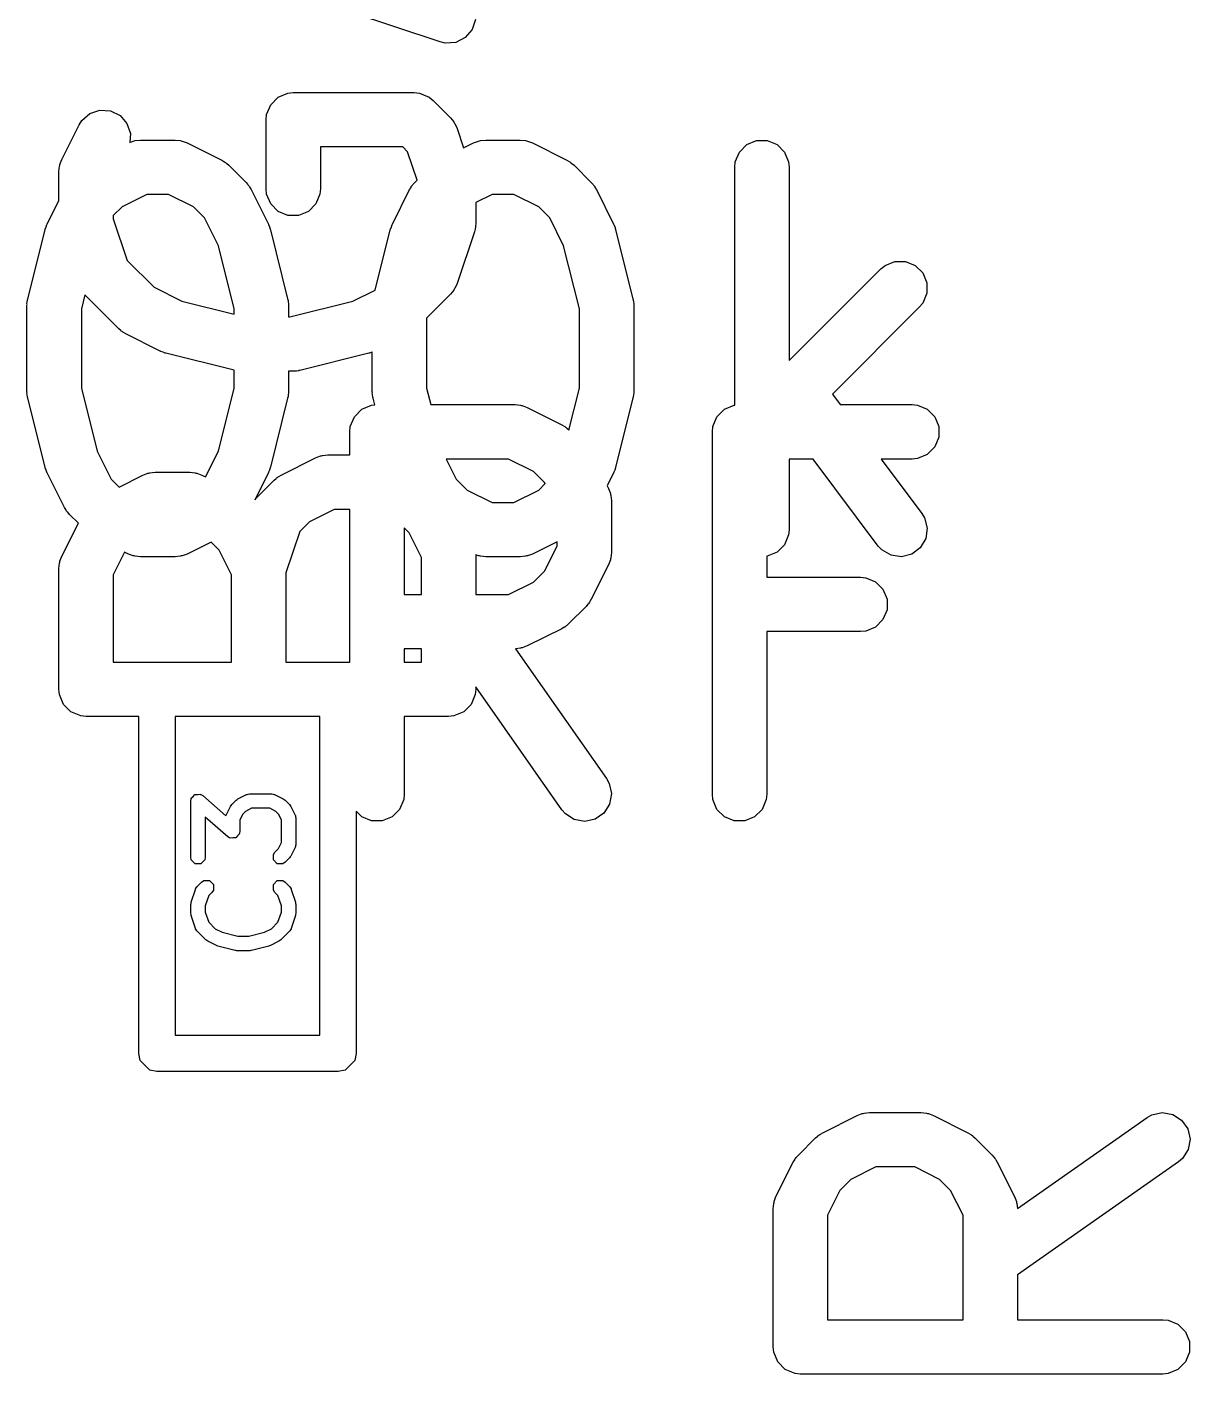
# Model space of a CAD drawing. Extents: x -2.36 to 2.12, y 0.28 to 4.05.
# Drawn here: x -1.824 to -1.6976, y 3.1809 to 3.3273 of the extents above; entities that cross this region are included whole.
import ezdxf

# ---------------------------------------------------------------- set-up
doc = ezdxf.new("R2010")
doc.units = 0
doc.header["$MEASUREMENT"] = 0
doc.layers.add('BLACK', color=7, linetype='CONTINUOUS')

msp = doc.modelspace()

# ---------------------------------------------------------------- linework, layer by layer
at = {"layer": 'BLACK', "linetype": 'CONTINUOUS'}
for p, q in [((-1.77909, 3.32562), (-1.81846, 3.33874)), ((-1.77523, 3.32805), (-1.77559, 3.32696)), ((-1.77559, 3.32696), (-1.77635, 3.32609)), ((-1.77853, 3.32549), (-1.77909, 3.32562)), ((-1.77738, 3.32557), (-1.77853, 3.32549)), ((-1.77635, 3.32609), (-1.77738, 3.32557)), ((-1.79793, 3.31775), (-1.79748, 3.31881)), ((-1.79748, 3.31881), (-1.79667, 3.31963)), ((-1.79667, 3.31963), (-1.79561, 3.32007)), ((-1.79561, 3.32007), (-1.79503, 3.32013)), ((-1.79503, 3.32013), (-1.78191, 3.32013)), ((-1.78191, 3.32013), (-1.78133, 3.32007)), ((-1.78133, 3.32007), (-1.78089, 3.31989)), ((-1.78089, 3.31989), (-1.78027, 3.31963)), ((-1.78027, 3.31963), (-1.77982, 3.31926)), ((-1.77982, 3.31926), (-1.77794, 3.31739)), ((-1.81798, 3.31711), (-1.81711, 3.31786)), ((-1.81711, 3.31786), (-1.81602, 3.31823)), ((-1.81602, 3.31823), (-1.81487, 3.31815)), ((-1.81487, 3.31815), (-1.81384, 3.31763)), ((-1.81384, 3.31763), (-1.81309, 3.31676)), ((-1.79798, 3.31717), (-1.79793, 3.31775)), ((-1.77794, 3.31739), (-1.77758, 3.31694)), ((-1.82017, 3.31287), (-1.81829, 3.31662)), ((-1.81829, 3.31662), (-1.81798, 3.31711)), ((-1.81309, 3.31676), (-1.81272, 3.31567)), ((-1.79798, 3.30967), (-1.79798, 3.31717)), ((-1.77758, 3.31694), (-1.77754, 3.31684)), ((-1.77754, 3.31684), (-1.77747, 3.31676)), ((-1.77747, 3.31676), (-1.77723, 3.31623)), ((-1.77723, 3.31623), (-1.77653, 3.31412)), ((-1.81272, 3.31567), (-1.81279, 3.31472)), ((-1.81279, 3.31472), (-1.8124, 3.31486)), ((-1.8124, 3.31486), (-1.8123, 3.31487)), ((-1.8123, 3.31487), (-1.8122, 3.31491)), ((-1.8122, 3.31491), (-1.81162, 3.31497)), ((-1.81162, 3.31497), (-1.80787, 3.31497)), ((-1.80787, 3.31497), (-1.8073, 3.31491)), ((-1.8073, 3.31491), (-1.8072, 3.31487)), ((-1.8072, 3.31487), (-1.80709, 3.31486)), ((-1.80709, 3.31486), (-1.80655, 3.31466)), ((-1.80655, 3.31466), (-1.8028, 3.31278)), ((-1.77653, 3.31412), (-1.77545, 3.31466)), ((-1.77545, 3.31466), (-1.77491, 3.31486)), ((-1.77491, 3.31486), (-1.7748, 3.31487)), ((-1.7748, 3.31487), (-1.7747, 3.31491)), ((-1.7747, 3.31491), (-1.77413, 3.31497)), ((-1.77413, 3.31497), (-1.77038, 3.31497)), ((-1.77038, 3.31497), (-1.7698, 3.31491)), ((-1.7698, 3.31491), (-1.7697, 3.31487)), ((-1.7697, 3.31487), (-1.7696, 3.31486)), ((-1.7696, 3.31486), (-1.76906, 3.31466)), ((-1.76906, 3.31466), (-1.76531, 3.31278)), ((-1.74659, 3.31366), (-1.74577, 3.31447)), ((-1.74577, 3.31447), (-1.74471, 3.31491)), ((-1.74471, 3.31491), (-1.74356, 3.31491)), ((-1.74356, 3.31491), (-1.74249, 3.31447)), ((-1.74249, 3.31447), (-1.74168, 3.31366)), ((-1.78313, 3.31422), (-1.79208, 3.31422)), ((-1.79208, 3.31422), (-1.79208, 3.30967)), ((-1.78261, 3.3137), (-1.78313, 3.31422)), ((-1.78158, 3.31061), (-1.78261, 3.3137)), ((-1.74703, 3.31259), (-1.74659, 3.31366)), ((-1.74168, 3.31366), (-1.74124, 3.31259)), ((-1.82048, 3.31155), (-1.82042, 3.31212)), ((-1.82048, 3.3084), (-1.82048, 3.31155)), ((-1.82042, 3.31212), (-1.82038, 3.31222)), ((-1.82038, 3.31222), (-1.82037, 3.31233)), ((-1.82037, 3.31233), (-1.82017, 3.31287)), ((-1.8028, 3.31278), (-1.80256, 3.31263)), ((-1.80256, 3.31263), (-1.80248, 3.3126)), ((-1.80248, 3.3126), (-1.8024, 3.31253)), ((-1.8024, 3.31253), (-1.80231, 3.31247)), ((-1.80231, 3.31247), (-1.80226, 3.31241)), ((-1.80226, 3.31241), (-1.80204, 3.31223)), ((-1.80204, 3.31223), (-1.80016, 3.31035)), ((-1.76531, 3.31278), (-1.76506, 3.31263)), ((-1.76506, 3.31263), (-1.76499, 3.3126)), ((-1.76499, 3.3126), (-1.76491, 3.31253)), ((-1.76491, 3.31253), (-1.76482, 3.31247)), ((-1.76482, 3.31247), (-1.76477, 3.31241)), ((-1.76477, 3.31241), (-1.76454, 3.31223)), ((-1.76454, 3.31223), (-1.76267, 3.31035)), ((-1.74708, 3.31202), (-1.74703, 3.31259)), ((-1.74708, 3.28618), (-1.74708, 3.31202)), ((-1.74124, 3.31259), (-1.74118, 3.31202)), ((-1.74118, 3.31202), (-1.74118, 3.29102)), ((-1.80016, 3.31035), (-1.79998, 3.31013)), ((-1.79998, 3.31013), (-1.79992, 3.31008)), ((-1.79992, 3.31008), (-1.79986, 3.30999)), ((-1.78214, 3.30999), (-1.78209, 3.31008)), ((-1.78209, 3.31008), (-1.78203, 3.31013)), ((-1.78203, 3.31013), (-1.78184, 3.31035)), ((-1.78184, 3.31035), (-1.78158, 3.31061)), ((-1.76267, 3.31035), (-1.76248, 3.31013)), ((-1.76248, 3.31013), (-1.76242, 3.31008)), ((-1.76242, 3.31008), (-1.76237, 3.30999)), ((-1.81093, 3.30906), (-1.81362, 3.30771)), ((-1.80857, 3.30906), (-1.81093, 3.30906)), ((-1.80587, 3.30771), (-1.80857, 3.30906)), ((-1.79986, 3.30999), (-1.79979, 3.30991)), ((-1.79979, 3.30991), (-1.79976, 3.30983)), ((-1.79976, 3.30983), (-1.79961, 3.30959)), ((-1.79961, 3.30959), (-1.79773, 3.30584)), ((-1.79793, 3.3091), (-1.79798, 3.30967)), ((-1.79748, 3.30803), (-1.79793, 3.3091)), ((-1.79213, 3.3091), (-1.79257, 3.30803)), ((-1.79208, 3.30967), (-1.79213, 3.3091)), ((-1.78427, 3.30584), (-1.78239, 3.30959)), ((-1.78239, 3.30959), (-1.78224, 3.30983)), ((-1.78224, 3.30983), (-1.78221, 3.30991)), ((-1.78221, 3.30991), (-1.78214, 3.30999)), ((-1.77343, 3.30906), (-1.7752, 3.30818)), ((-1.77108, 3.30906), (-1.77343, 3.30906)), ((-1.76838, 3.30771), (-1.77108, 3.30906)), ((-1.76237, 3.30999), (-1.7623, 3.30991)), ((-1.7623, 3.30991), (-1.76227, 3.30983)), ((-1.76227, 3.30983), (-1.76211, 3.30959)), ((-1.76211, 3.30959), (-1.76024, 3.30584)), ((-1.82176, 3.30584), (-1.82048, 3.3084)), ((-1.81362, 3.30771), (-1.81457, 3.30676)), ((-1.80468, 3.30652), (-1.80587, 3.30771)), ((-1.79667, 3.30722), (-1.79748, 3.30803)), ((-1.79561, 3.30678), (-1.79667, 3.30722)), ((-1.79339, 3.30722), (-1.79445, 3.30678)), ((-1.79257, 3.30803), (-1.79339, 3.30722)), ((-1.7752, 3.30818), (-1.7752, 3.30592)), ((-1.76718, 3.30652), (-1.76838, 3.30771)), ((-1.82188, 3.30554), (-1.82179, 3.30578)), ((-1.82179, 3.30578), (-1.82178, 3.30579)), ((-1.82178, 3.30579), (-1.82176, 3.30584)), ((-1.81457, 3.30676), (-1.81457, 3.3064)), ((-1.81457, 3.3064), (-1.81307, 3.3019)), ((-1.80316, 3.30349), (-1.80468, 3.30652)), ((-1.79773, 3.30584), (-1.79772, 3.30579)), ((-1.79772, 3.30579), (-1.79771, 3.30578)), ((-1.79771, 3.30578), (-1.79762, 3.30554)), ((-1.79445, 3.30678), (-1.79561, 3.30678)), ((-1.78438, 3.30554), (-1.7843, 3.30578)), ((-1.7843, 3.30578), (-1.78428, 3.30579)), ((-1.78428, 3.30579), (-1.78427, 3.30584)), ((-1.7752, 3.30592), (-1.77523, 3.30563)), ((-1.77523, 3.30563), (-1.77523, 3.30555)), ((-1.76567, 3.30349), (-1.76718, 3.30652)), ((-1.76024, 3.30584), (-1.76022, 3.30579)), ((-1.76022, 3.30579), (-1.76021, 3.30578)), ((-1.76021, 3.30578), (-1.76012, 3.30554)), ((-1.82386, 3.29773), (-1.82199, 3.30523)), ((-1.82199, 3.30523), (-1.82197, 3.30527)), ((-1.82197, 3.3053), (-1.82188, 3.30554)), ((-1.82197, 3.30527), (-1.82197, 3.3053)), ((-1.79762, 3.30554), (-1.79753, 3.3053)), ((-1.79753, 3.3053), (-1.79753, 3.30527)), ((-1.79753, 3.30527), (-1.79751, 3.30523)), ((-1.79751, 3.30523), (-1.79564, 3.29773)), ((-1.78613, 3.29868), (-1.78449, 3.30523)), ((-1.78449, 3.30523), (-1.78448, 3.30527)), ((-1.78448, 3.3053), (-1.78438, 3.30554)), ((-1.78448, 3.30527), (-1.78448, 3.3053)), ((-1.77536, 3.30499), (-1.77723, 3.29937)), ((-1.77529, 3.30528), (-1.77536, 3.30499)), ((-1.77526, 3.30535), (-1.77529, 3.30528)), ((-1.77525, 3.30545), (-1.77526, 3.30535)), ((-1.77523, 3.30555), (-1.77525, 3.30545)), ((-1.76012, 3.30554), (-1.76003, 3.3053)), ((-1.76003, 3.3053), (-1.76003, 3.30527)), ((-1.76003, 3.30527), (-1.76002, 3.30523)), ((-1.76002, 3.30523), (-1.75814, 3.29773)), ((-1.80145, 3.29665), (-1.80316, 3.30349)), ((-1.76396, 3.29665), (-1.76567, 3.30349)), ((-1.81307, 3.3019), (-1.81015, 3.29898)), ((-1.73122, 3.30098), (-1.73077, 3.30135)), ((-1.73077, 3.30135), (-1.72971, 3.30179)), ((-1.72971, 3.30179), (-1.72856, 3.30179)), ((-1.72856, 3.30179), (-1.72749, 3.30135)), ((-1.72749, 3.30135), (-1.72668, 3.30053)), ((-1.74118, 3.29102), (-1.73122, 3.30098)), ((-1.72668, 3.30053), (-1.72624, 3.29947)), ((-1.81015, 3.29898), (-1.80712, 3.29746)), ((-1.78856, 3.29746), (-1.78613, 3.29868)), ((-1.77758, 3.29866), (-1.77794, 3.29821)), ((-1.77754, 3.29876), (-1.77758, 3.29866)), ((-1.77747, 3.29884), (-1.77754, 3.29876)), ((-1.77723, 3.29937), (-1.77747, 3.29884)), ((-1.72624, 3.29832), (-1.72668, 3.29725)), ((-1.72624, 3.29947), (-1.72624, 3.29832)), ((-1.82395, 3.29716), (-1.82391, 3.29738)), ((-1.82394, 3.29712), (-1.82395, 3.29716)), ((-1.82395, 3.29702), (-1.82394, 3.29712)), ((-1.82395, 3.28764), (-1.82395, 3.29702)), ((-1.82391, 3.29738), (-1.82389, 3.29759)), ((-1.82389, 3.29759), (-1.82388, 3.29763)), ((-1.82388, 3.29763), (-1.82386, 3.29773)), ((-1.81767, 3.29814), (-1.81804, 3.29665)), ((-1.81399, 3.29446), (-1.81767, 3.29814)), ((-1.80712, 3.29746), (-1.80145, 3.29604)), ((-1.79564, 3.29773), (-1.79562, 3.29763)), ((-1.79562, 3.29763), (-1.7956, 3.29759)), ((-1.7956, 3.29759), (-1.79558, 3.29738)), ((-1.79558, 3.29738), (-1.79555, 3.29716)), ((-1.79555, 3.29716), (-1.79556, 3.29712)), ((-1.79556, 3.29712), (-1.79555, 3.29702)), ((-1.79555, 3.29702), (-1.79555, 3.29575)), ((-1.79539, 3.29575), (-1.78856, 3.29746)), ((-1.77794, 3.29821), (-1.78055, 3.29561)), ((-1.75814, 3.29773), (-1.75813, 3.29763)), ((-1.75813, 3.29763), (-1.75811, 3.29759)), ((-1.75811, 3.29759), (-1.75809, 3.29738)), ((-1.75809, 3.29738), (-1.75806, 3.29716)), ((-1.75806, 3.29716), (-1.75806, 3.29712)), ((-1.75806, 3.29712), (-1.75805, 3.29702)), ((-1.75805, 3.29702), (-1.75805, 3.28764)), ((-1.72668, 3.29725), (-1.72705, 3.2968)), ((-1.81804, 3.29665), (-1.81804, 3.28801)), ((-1.80145, 3.29604), (-1.80145, 3.29665)), ((-1.79555, 3.29575), (-1.79539, 3.29575)), ((-1.78055, 3.29561), (-1.78055, 3.28801)), ((-1.76396, 3.28801), (-1.76396, 3.29665)), ((-1.72705, 3.2968), (-1.73648, 3.28737)), ((-1.81376, 3.29428), (-1.81399, 3.29446)), ((-1.81371, 3.29422), (-1.81376, 3.29428)), ((-1.81362, 3.29416), (-1.81371, 3.29422)), ((-1.81354, 3.2941), (-1.81362, 3.29416)), ((-1.81347, 3.29407), (-1.81354, 3.2941)), ((-1.81322, 3.29391), (-1.81347, 3.29407)), ((-1.80947, 3.29203), (-1.81322, 3.29391)), ((-1.80943, 3.29202), (-1.80947, 3.29203)), ((-1.80941, 3.29201), (-1.80943, 3.29202)), ((-1.80917, 3.29192), (-1.80941, 3.29201)), ((-1.80893, 3.29183), (-1.80917, 3.29192)), ((-1.80891, 3.29183), (-1.80893, 3.29183)), ((-1.80887, 3.29181), (-1.80891, 3.29183)), ((-1.80145, 3.28996), (-1.80887, 3.29181)), ((-1.78681, 3.29181), (-1.79431, 3.28994)), ((-1.78677, 3.29183), (-1.78681, 3.29181)), ((-1.78675, 3.29183), (-1.78677, 3.29183)), ((-1.78651, 3.29192), (-1.78675, 3.29183)), ((-1.78645, 3.29194), (-1.78651, 3.29192)), ((-1.78645, 3.28764), (-1.78645, 3.29194)), ((-1.80145, 3.28801), (-1.80145, 3.28996)), ((-1.79503, 3.28985), (-1.79555, 3.28985)), ((-1.79555, 3.28985), (-1.79555, 3.28764)), ((-1.79493, 3.28986), (-1.79503, 3.28985)), ((-1.79489, 3.28985), (-1.79493, 3.28986)), ((-1.79467, 3.28988), (-1.79489, 3.28985)), ((-1.79445, 3.2899), (-1.79467, 3.28988)), ((-1.79441, 3.28992), (-1.79445, 3.2899)), ((-1.79431, 3.28994), (-1.79441, 3.28992)), ((-1.82394, 3.28754), (-1.82395, 3.28764)), ((-1.82395, 3.2875), (-1.82394, 3.28754)), ((-1.82391, 3.28728), (-1.82395, 3.2875)), ((-1.82389, 3.28707), (-1.82391, 3.28728)), ((-1.82388, 3.28703), (-1.82389, 3.28707)), ((-1.82386, 3.28693), (-1.82388, 3.28703)), ((-1.82199, 3.27943), (-1.82386, 3.28693)), ((-1.81804, 3.28801), (-1.81634, 3.28117)), ((-1.80316, 3.28117), (-1.80145, 3.28801)), ((-1.79564, 3.28693), (-1.79751, 3.27943)), ((-1.79562, 3.28703), (-1.79564, 3.28693)), ((-1.7956, 3.28707), (-1.79562, 3.28703)), ((-1.79558, 3.28728), (-1.7956, 3.28707)), ((-1.79555, 3.2875), (-1.79558, 3.28728)), ((-1.79555, 3.28764), (-1.79556, 3.28754)), ((-1.79556, 3.28754), (-1.79555, 3.2875)), ((-1.78644, 3.28754), (-1.78645, 3.28764)), ((-1.78645, 3.2875), (-1.78644, 3.28754)), ((-1.78642, 3.28728), (-1.78645, 3.2875)), ((-1.7864, 3.28707), (-1.78642, 3.28728)), ((-1.78638, 3.28703), (-1.7864, 3.28707)), ((-1.78637, 3.28693), (-1.78638, 3.28703)), ((-1.78619, 3.2862), (-1.78637, 3.28693)), ((-1.78055, 3.28801), (-1.7801, 3.28623)), ((-1.76509, 3.28347), (-1.76396, 3.28801)), ((-1.75814, 3.28693), (-1.76002, 3.27943)), ((-1.75813, 3.28703), (-1.75814, 3.28693)), ((-1.75811, 3.28707), (-1.75813, 3.28703)), ((-1.75809, 3.28728), (-1.75811, 3.28707)), ((-1.75806, 3.2875), (-1.75809, 3.28728)), ((-1.75805, 3.28764), (-1.75806, 3.28754)), ((-1.75806, 3.28754), (-1.75806, 3.2875)), ((-1.73648, 3.28737), (-1.73563, 3.28623)), ((-1.78839, 3.28492), (-1.78758, 3.28573)), ((-1.78758, 3.28573), (-1.78652, 3.28617)), ((-1.78652, 3.28617), (-1.78619, 3.2862)), ((-1.7801, 3.28623), (-1.77094, 3.28623)), ((-1.77094, 3.28623), (-1.77037, 3.28617)), ((-1.77037, 3.28617), (-1.77027, 3.28613)), ((-1.77027, 3.28613), (-1.77016, 3.28612)), ((-1.77016, 3.28612), (-1.76962, 3.28592)), ((-1.76962, 3.28592), (-1.76587, 3.28404)), ((-1.74902, 3.28492), (-1.74821, 3.28573)), ((-1.74821, 3.28573), (-1.74715, 3.28617)), ((-1.74715, 3.28617), (-1.74708, 3.28618)), ((-1.73563, 3.28623), (-1.72782, 3.28623)), ((-1.72782, 3.28623), (-1.72725, 3.28617)), ((-1.72725, 3.28617), (-1.72618, 3.28573)), ((-1.72618, 3.28573), (-1.72537, 3.28492)), ((-1.78889, 3.28327), (-1.78884, 3.28385)), ((-1.78884, 3.28385), (-1.78839, 3.28492)), ((-1.76587, 3.28404), (-1.76562, 3.28389)), ((-1.76562, 3.28389), (-1.76555, 3.28386)), ((-1.76555, 3.28386), (-1.76547, 3.28379)), ((-1.76547, 3.28379), (-1.76538, 3.28373)), ((-1.76538, 3.28373), (-1.76533, 3.28367)), ((-1.76533, 3.28367), (-1.7651, 3.28349)), ((-1.74952, 3.28327), (-1.74947, 3.28385)), ((-1.74947, 3.28385), (-1.74902, 3.28492)), ((-1.72537, 3.28492), (-1.72493, 3.28385)), ((-1.72493, 3.28385), (-1.72493, 3.2827)), ((-1.78889, 3.28076), (-1.78889, 3.28327)), ((-1.7651, 3.28349), (-1.76509, 3.28347)), ((-1.74952, 3.2439), (-1.74952, 3.28327)), ((-1.72493, 3.2827), (-1.72537, 3.28163)), ((-1.81634, 3.28117), (-1.81482, 3.27814)), ((-1.80456, 3.27837), (-1.80316, 3.28117)), ((-1.79186, 3.2807), (-1.79128, 3.28076)), ((-1.79128, 3.28076), (-1.78889, 3.28076)), ((-1.72618, 3.28082), (-1.72725, 3.28038)), ((-1.72537, 3.28163), (-1.72618, 3.28082)), ((-1.82197, 3.27939), (-1.82199, 3.27943)), ((-1.82197, 3.27936), (-1.82197, 3.27939)), ((-1.82188, 3.27912), (-1.82197, 3.27936)), ((-1.79753, 3.27936), (-1.79762, 3.27912)), ((-1.79751, 3.27943), (-1.79753, 3.27939)), ((-1.79753, 3.27939), (-1.79753, 3.27936)), ((-1.79635, 3.27857), (-1.7926, 3.28044)), ((-1.7926, 3.28044), (-1.79206, 3.28065)), ((-1.79206, 3.28065), (-1.79195, 3.28066)), ((-1.79195, 3.28066), (-1.79186, 3.2807)), ((-1.77164, 3.28032), (-1.77842, 3.28032)), ((-1.77842, 3.28032), (-1.77733, 3.27814)), ((-1.76894, 3.27897), (-1.77164, 3.28032)), ((-1.76003, 3.27936), (-1.76012, 3.27912)), ((-1.76002, 3.27943), (-1.76003, 3.27939)), ((-1.76003, 3.27939), (-1.76003, 3.27936)), ((-1.73858, 3.28032), (-1.74118, 3.28032)), ((-1.74118, 3.28032), (-1.74118, 3.27264)), ((-1.7315, 3.27087), (-1.73858, 3.28032)), ((-1.72782, 3.28032), (-1.7312, 3.28032)), ((-1.7312, 3.28032), (-1.72677, 3.27442)), ((-1.72725, 3.28038), (-1.72782, 3.28032)), ((-1.82179, 3.27888), (-1.82188, 3.27912)), ((-1.82178, 3.27887), (-1.82179, 3.27888)), ((-1.82176, 3.27882), (-1.82178, 3.27887)), ((-1.81989, 3.27507), (-1.82176, 3.27882)), ((-1.81482, 3.27814), (-1.81395, 3.27727)), ((-1.81395, 3.27727), (-1.81135, 3.27857)), ((-1.81135, 3.27857), (-1.81081, 3.27878)), ((-1.81081, 3.27878), (-1.8107, 3.27878)), ((-1.8107, 3.27878), (-1.8106, 3.27882)), ((-1.8106, 3.27882), (-1.81003, 3.27888)), ((-1.81003, 3.27888), (-1.80628, 3.27888)), ((-1.80628, 3.27888), (-1.8057, 3.27882)), ((-1.8057, 3.27882), (-1.8056, 3.27878)), ((-1.8056, 3.27878), (-1.8055, 3.27878)), ((-1.8055, 3.27878), (-1.80496, 3.27857)), ((-1.80496, 3.27857), (-1.80456, 3.27837)), ((-1.79773, 3.27882), (-1.7992, 3.27588)), ((-1.79899, 3.27614), (-1.79712, 3.27802)), ((-1.79772, 3.27887), (-1.79773, 3.27882)), ((-1.79771, 3.27888), (-1.79772, 3.27887)), ((-1.79762, 3.27912), (-1.79771, 3.27888)), ((-1.79712, 3.27802), (-1.79689, 3.2782)), ((-1.79689, 3.2782), (-1.79684, 3.27826)), ((-1.79684, 3.27826), (-1.79675, 3.27832)), ((-1.79675, 3.27832), (-1.79667, 3.27838)), ((-1.79667, 3.27838), (-1.7966, 3.27841)), ((-1.7966, 3.27841), (-1.79635, 3.27857)), ((-1.77733, 3.27814), (-1.77613, 3.27695)), ((-1.76774, 3.27778), (-1.76894, 3.27897)), ((-1.76024, 3.27882), (-1.76095, 3.2774)), ((-1.76022, 3.27887), (-1.76024, 3.27882)), ((-1.76021, 3.27888), (-1.76022, 3.27887)), ((-1.76012, 3.27912), (-1.76021, 3.27888)), ((-1.77613, 3.27695), (-1.77343, 3.2756)), ((-1.77108, 3.2756), (-1.76838, 3.27695)), ((-1.76838, 3.27695), (-1.76768, 3.27765)), ((-1.76768, 3.27765), (-1.76774, 3.27778)), ((-1.76095, 3.2774), (-1.7608, 3.2771)), ((-1.7608, 3.2771), (-1.76059, 3.27656)), ((-1.76059, 3.27656), (-1.76059, 3.27645)), ((-1.76059, 3.27645), (-1.76055, 3.27635)), ((-1.76055, 3.27635), (-1.76049, 3.27578)), ((-1.81973, 3.27483), (-1.81989, 3.27507)), ((-1.7992, 3.27588), (-1.79899, 3.27614)), ((-1.77343, 3.2756), (-1.77108, 3.2756)), ((-1.76049, 3.27578), (-1.76049, 3.27015)), ((-1.8197, 3.27475), (-1.81973, 3.27483)), ((-1.81964, 3.27467), (-1.8197, 3.27475)), ((-1.81958, 3.27458), (-1.81964, 3.27467)), ((-1.81952, 3.27453), (-1.81958, 3.27458)), ((-1.81934, 3.27431), (-1.81952, 3.27453)), ((-1.81837, 3.27334), (-1.81934, 3.27431)), ((-1.79328, 3.2735), (-1.79432, 3.27246)), ((-1.79058, 3.27485), (-1.79328, 3.2735)), ((-1.78889, 3.27485), (-1.79058, 3.27485)), ((-1.78889, 3.25826), (-1.78889, 3.27485)), ((-1.72677, 3.27442), (-1.72647, 3.27392)), ((-1.72647, 3.27392), (-1.72619, 3.27281)), ((-1.82017, 3.26975), (-1.81837, 3.27334)), ((-1.79432, 3.27246), (-1.79583, 3.26795)), ((-1.78246, 3.2723), (-1.78299, 3.27283)), ((-1.78299, 3.27283), (-1.78299, 3.26561)), ((-1.78111, 3.26961), (-1.78246, 3.2723)), ((-1.74124, 3.27207), (-1.74168, 3.271)), ((-1.74118, 3.27264), (-1.74124, 3.27207)), ((-1.72619, 3.27281), (-1.72635, 3.27167)), ((-1.80395, 3.2713), (-1.80655, 3.27)), ((-1.80308, 3.27043), (-1.80395, 3.2713)), ((-1.76639, 3.27134), (-1.76906, 3.27)), ((-1.76774, 3.26815), (-1.76639, 3.27085)), ((-1.76639, 3.27085), (-1.76639, 3.27134)), ((-1.74168, 3.271), (-1.74249, 3.27019)), ((-1.73111, 3.27045), (-1.7315, 3.27087)), ((-1.72694, 3.27067), (-1.72786, 3.26998)), ((-1.72635, 3.27167), (-1.72694, 3.27067)), ((-1.82042, 3.26901), (-1.82038, 3.2691)), ((-1.82038, 3.2691), (-1.82037, 3.26921)), ((-1.82037, 3.26921), (-1.82017, 3.26975)), ((-1.81334, 3.2702), (-1.81457, 3.26773)), ((-1.81294, 3.27), (-1.81334, 3.2702)), ((-1.8124, 3.2698), (-1.81294, 3.27)), ((-1.8123, 3.26979), (-1.8124, 3.2698)), ((-1.8122, 3.26975), (-1.8123, 3.26979)), ((-1.81162, 3.26969), (-1.8122, 3.26975)), ((-1.80787, 3.26969), (-1.81162, 3.26969)), ((-1.8073, 3.26975), (-1.80787, 3.26969)), ((-1.8072, 3.26979), (-1.8073, 3.26975)), ((-1.80709, 3.2698), (-1.8072, 3.26979)), ((-1.80655, 3.27), (-1.80709, 3.2698)), ((-1.80173, 3.26773), (-1.80308, 3.27043)), ((-1.78111, 3.26561), (-1.78111, 3.26961)), ((-1.77491, 3.2698), (-1.7752, 3.26991)), ((-1.7752, 3.26991), (-1.7752, 3.26561)), ((-1.7748, 3.26979), (-1.77491, 3.2698)), ((-1.7747, 3.26975), (-1.7748, 3.26979)), ((-1.77413, 3.26969), (-1.7747, 3.26975)), ((-1.77038, 3.26969), (-1.77413, 3.26969)), ((-1.7698, 3.26975), (-1.77038, 3.26969)), ((-1.7697, 3.26979), (-1.7698, 3.26975)), ((-1.7696, 3.2698), (-1.7697, 3.26979)), ((-1.76906, 3.27), (-1.7696, 3.2698)), ((-1.76059, 3.26937), (-1.7608, 3.26883)), ((-1.76055, 3.26958), (-1.76059, 3.26948)), ((-1.76059, 3.26948), (-1.76059, 3.26937)), ((-1.76049, 3.27015), (-1.76055, 3.26958)), ((-1.74356, 3.26975), (-1.74362, 3.26975)), ((-1.74362, 3.26975), (-1.74362, 3.26748)), ((-1.74249, 3.27019), (-1.74356, 3.26975)), ((-1.73011, 3.26986), (-1.73111, 3.27045)), ((-1.72897, 3.2697), (-1.73011, 3.26986)), ((-1.72786, 3.26998), (-1.72897, 3.2697)), ((-1.82048, 3.26843), (-1.82042, 3.26901)), ((-1.82048, 3.25531), (-1.82048, 3.26843)), ((-1.81457, 3.26773), (-1.81457, 3.25826)), ((-1.80173, 3.25826), (-1.80173, 3.26773)), ((-1.79583, 3.26795), (-1.79583, 3.25826)), ((-1.76894, 3.26695), (-1.76774, 3.26815)), ((-1.7608, 3.26883), (-1.76268, 3.26508)), ((-1.77164, 3.26561), (-1.76894, 3.26695)), ((-1.74362, 3.26748), (-1.73345, 3.26748)), ((-1.73345, 3.26748), (-1.73287, 3.26742)), ((-1.73287, 3.26742), (-1.73181, 3.26698)), ((-1.73181, 3.26698), (-1.73099, 3.26617)), ((-1.73099, 3.26617), (-1.73055, 3.2651)), ((-1.78299, 3.26561), (-1.78111, 3.26561)), ((-1.7752, 3.26561), (-1.77164, 3.26561)), ((-1.76293, 3.26468), (-1.76298, 3.26459)), ((-1.76286, 3.26476), (-1.76293, 3.26468)), ((-1.76283, 3.26483), (-1.76286, 3.26476)), ((-1.76268, 3.26508), (-1.76283, 3.26483)), ((-1.73055, 3.2651), (-1.73055, 3.26395)), ((-1.76323, 3.26431), (-1.7651, 3.26244)), ((-1.76304, 3.26454), (-1.76323, 3.26431)), ((-1.76298, 3.26459), (-1.76304, 3.26454)), ((-1.73055, 3.26395), (-1.73099, 3.26289)), ((-1.76587, 3.26189), (-1.76962, 3.26001)), ((-1.76562, 3.26204), (-1.76587, 3.26189)), ((-1.76555, 3.26207), (-1.76562, 3.26204)), ((-1.76547, 3.26214), (-1.76555, 3.26207)), ((-1.76538, 3.26219), (-1.76547, 3.26214)), ((-1.76533, 3.26225), (-1.76538, 3.26219)), ((-1.7651, 3.26244), (-1.76533, 3.26225)), ((-1.73181, 3.26207), (-1.73287, 3.26163)), ((-1.73099, 3.26289), (-1.73181, 3.26207)), ((-1.73345, 3.26157), (-1.74362, 3.26157)), ((-1.74362, 3.26157), (-1.74362, 3.2439)), ((-1.73287, 3.26163), (-1.73345, 3.26157)), ((-1.78111, 3.2597), (-1.78299, 3.2597)), ((-1.78299, 3.2597), (-1.78299, 3.25826)), ((-1.78111, 3.25826), (-1.78111, 3.2597)), ((-1.77037, 3.25976), (-1.7709, 3.2597)), ((-1.7709, 3.2597), (-1.76102, 3.2456)), ((-1.77027, 3.2598), (-1.77037, 3.25976)), ((-1.77016, 3.2598), (-1.77027, 3.2598)), ((-1.76962, 3.26001), (-1.77016, 3.2598)), ((-1.81457, 3.25826), (-1.80173, 3.25826)), ((-1.79583, 3.25826), (-1.78889, 3.25826)), ((-1.78299, 3.25826), (-1.78111, 3.25826)), ((-1.82042, 3.25473), (-1.82048, 3.25531)), ((-1.81998, 3.25367), (-1.82042, 3.25473)), ((-1.77526, 3.25473), (-1.7757, 3.25367)), ((-1.7752, 3.25531), (-1.77526, 3.25473)), ((-1.76586, 3.24221), (-1.7752, 3.25556)), ((-1.7752, 3.25556), (-1.7752, 3.25531)), ((-1.81917, 3.25285), (-1.81998, 3.25367)), ((-1.7757, 3.25367), (-1.77652, 3.25285)), ((-1.8181, 3.25241), (-1.81917, 3.25285)), ((-1.81753, 3.25235), (-1.8181, 3.25241)), ((-1.81181, 3.25235), (-1.81753, 3.25235)), ((-1.81181, 3.21575), (-1.81181, 3.25235)), ((-1.80787, 3.25235), (-1.80787, 3.21772)), ((-1.79213, 3.25235), (-1.80787, 3.25235)), ((-1.79213, 3.21772), (-1.79213, 3.25235)), ((-1.77816, 3.25235), (-1.78299, 3.25235)), ((-1.78299, 3.25235), (-1.78299, 3.2439)), ((-1.77758, 3.25241), (-1.77816, 3.25235)), ((-1.77652, 3.25285), (-1.77758, 3.25241)), ((-1.76102, 3.2456), (-1.76074, 3.24509)), ((-1.76074, 3.24509), (-1.76049, 3.24397)), ((-1.80616, 3.24317), (-1.80611, 3.24339)), ((-1.80616, 3.23707), (-1.80616, 3.24317)), ((-1.80612, 3.24342), (-1.80611, 3.24343)), ((-1.80611, 3.24339), (-1.80612, 3.24342)), ((-1.80611, 3.24343), (-1.8061, 3.24347)), ((-1.8061, 3.24347), (-1.8059, 3.24366)), ((-1.8059, 3.24366), (-1.80572, 3.24387)), ((-1.80572, 3.24387), (-1.80569, 3.24387)), ((-1.80569, 3.24387), (-1.80567, 3.24389)), ((-1.80567, 3.24389), (-1.8054, 3.24389)), ((-1.8054, 3.24389), (-1.80512, 3.24391)), ((-1.80512, 3.24391), (-1.80509, 3.24389)), ((-1.80509, 3.24389), (-1.80507, 3.24389)), ((-1.80507, 3.24389), (-1.80505, 3.24387)), ((-1.80505, 3.24387), (-1.80485, 3.24376)), ((-1.80485, 3.24376), (-1.80235, 3.24157)), ((-1.80178, 3.24268), (-1.80171, 3.24279)), ((-1.80171, 3.24279), (-1.80124, 3.24325)), ((-1.80124, 3.24325), (-1.80114, 3.24332)), ((-1.80114, 3.24332), (-1.80104, 3.2434)), ((-1.80104, 3.2434), (-1.8001, 3.24387)), ((-1.8001, 3.24387), (-1.80006, 3.24388)), ((-1.80006, 3.24388), (-1.80005, 3.24389)), ((-1.80005, 3.24389), (-1.79992, 3.24392)), ((-1.79992, 3.24392), (-1.7998, 3.24395)), ((-1.7998, 3.24395), (-1.79979, 3.24395)), ((-1.79979, 3.24395), (-1.79975, 3.24395)), ((-1.79975, 3.24395), (-1.7974, 3.24395)), ((-1.7974, 3.24395), (-1.79736, 3.24395)), ((-1.79736, 3.24395), (-1.79735, 3.24395)), ((-1.79735, 3.24395), (-1.79723, 3.24392)), ((-1.79723, 3.24392), (-1.7971, 3.24389)), ((-1.7971, 3.24389), (-1.79709, 3.24388)), ((-1.79709, 3.24388), (-1.79705, 3.24387)), ((-1.79705, 3.24387), (-1.79611, 3.2434)), ((-1.79611, 3.2434), (-1.79601, 3.24332)), ((-1.79601, 3.24332), (-1.79591, 3.24325)), ((-1.79591, 3.24325), (-1.79544, 3.24279)), ((-1.79544, 3.24279), (-1.79537, 3.24268)), ((-1.78304, 3.24333), (-1.78348, 3.24226)), ((-1.78299, 3.2439), (-1.78304, 3.24333)), ((-1.76069, 3.24283), (-1.76131, 3.24186)), ((-1.76049, 3.24397), (-1.76069, 3.24283)), ((-1.74947, 3.24333), (-1.74952, 3.2439)), ((-1.74902, 3.24226), (-1.74947, 3.24333)), ((-1.74367, 3.24333), (-1.74411, 3.24226)), ((-1.74362, 3.2439), (-1.74367, 3.24333)), ((-1.80214, 3.23929), (-1.80458, 3.24143)), ((-1.80458, 3.24143), (-1.80458, 3.23707)), ((-1.80235, 3.24159), (-1.80234, 3.24161)), ((-1.80235, 3.24157), (-1.80235, 3.24159)), ((-1.80234, 3.24161), (-1.80233, 3.24164)), ((-1.80233, 3.24164), (-1.80186, 3.24258)), ((-1.80186, 3.24258), (-1.80178, 3.24268)), ((-1.80051, 3.24176), (-1.80083, 3.24111)), ((-1.80022, 3.24205), (-1.80051, 3.24176)), ((-1.79956, 3.24238), (-1.80022, 3.24205)), ((-1.79759, 3.24238), (-1.79956, 3.24238)), ((-1.79693, 3.24205), (-1.79759, 3.24238)), ((-1.79664, 3.24176), (-1.79693, 3.24205)), ((-1.79632, 3.24111), (-1.79664, 3.24176)), ((-1.79537, 3.24268), (-1.79529, 3.24258)), ((-1.79529, 3.24258), (-1.79482, 3.24164)), ((-1.79482, 3.24164), (-1.79481, 3.24161)), ((-1.79481, 3.24161), (-1.7948, 3.24159)), ((-1.7948, 3.24159), (-1.79478, 3.24147)), ((-1.79478, 3.24147), (-1.79474, 3.24135)), ((-1.79474, 3.24135), (-1.79475, 3.24133)), ((-1.79475, 3.24133), (-1.79474, 3.24129)), ((-1.79474, 3.24129), (-1.79474, 3.23848)), ((-1.78758, 3.24145), (-1.78819, 3.24206)), ((-1.78819, 3.24206), (-1.78819, 3.21575)), ((-1.78652, 3.24101), (-1.78758, 3.24145)), ((-1.7843, 3.24145), (-1.78536, 3.24101)), ((-1.78348, 3.24226), (-1.7843, 3.24145)), ((-1.76548, 3.24177), (-1.76586, 3.24221)), ((-1.76451, 3.24115), (-1.76548, 3.24177)), ((-1.76131, 3.24186), (-1.76225, 3.2412)), ((-1.74821, 3.24145), (-1.74902, 3.24226)), ((-1.74715, 3.24101), (-1.74821, 3.24145)), ((-1.74493, 3.24145), (-1.74599, 3.24101)), ((-1.74411, 3.24226), (-1.74493, 3.24145)), ((-1.80083, 3.23989), (-1.80088, 3.23967)), ((-1.80083, 3.24111), (-1.80083, 3.23989)), ((-1.79632, 3.23867), (-1.79632, 3.24111)), ((-1.78536, 3.24101), (-1.78652, 3.24101)), ((-1.76338, 3.24095), (-1.76451, 3.24115)), ((-1.76225, 3.2412), (-1.76338, 3.24095)), ((-1.74599, 3.24101), (-1.74715, 3.24101)), ((-1.80195, 3.23918), (-1.80214, 3.23929)), ((-1.80192, 3.23916), (-1.80195, 3.23918)), ((-1.80191, 3.23916), (-1.80192, 3.23916)), ((-1.80187, 3.23914), (-1.80191, 3.23916)), ((-1.8016, 3.23916), (-1.80187, 3.23914)), ((-1.80132, 3.23916), (-1.8016, 3.23916)), ((-1.8013, 3.23918), (-1.80132, 3.23916)), ((-1.80127, 3.23918), (-1.8013, 3.23918)), ((-1.80109, 3.23939), (-1.80127, 3.23918)), ((-1.80089, 3.23958), (-1.80109, 3.23939)), ((-1.80088, 3.23963), (-1.80089, 3.23962)), ((-1.80089, 3.23962), (-1.80089, 3.23958)), ((-1.80088, 3.23967), (-1.80088, 3.23963)), ((-1.79664, 3.23801), (-1.79632, 3.23867)), ((-1.79478, 3.2383), (-1.7948, 3.23818)), ((-1.79474, 3.23842), (-1.79478, 3.2383)), ((-1.79474, 3.23848), (-1.79475, 3.23844)), ((-1.79475, 3.23844), (-1.79474, 3.23842)), ((-1.8061, 3.23677), (-1.80616, 3.23707)), ((-1.80458, 3.23707), (-1.80464, 3.23677)), ((-1.79719, 3.23737), (-1.79702, 3.23763)), ((-1.79719, 3.23677), (-1.79719, 3.23737)), ((-1.79702, 3.23763), (-1.79664, 3.23801)), ((-1.79544, 3.23699), (-1.79591, 3.23652)), ((-1.79537, 3.23709), (-1.79544, 3.23699)), ((-1.79529, 3.23719), (-1.79537, 3.23709)), ((-1.79482, 3.23813), (-1.79529, 3.23719)), ((-1.79481, 3.23817), (-1.79482, 3.23813)), ((-1.7948, 3.23818), (-1.79481, 3.23817)), ((-1.80567, 3.23635), (-1.8061, 3.23677)), ((-1.80507, 3.23635), (-1.80567, 3.23635)), ((-1.80464, 3.23677), (-1.80507, 3.23635)), ((-1.79677, 3.23635), (-1.79719, 3.23677)), ((-1.79616, 3.23635), (-1.79677, 3.23635)), ((-1.79591, 3.23652), (-1.79616, 3.23635)), ((-1.80546, 3.23388), (-1.80499, 3.23435)), ((-1.80499, 3.23435), (-1.80473, 3.23452)), ((-1.80473, 3.23452), (-1.80413, 3.23452)), ((-1.80413, 3.23452), (-1.80371, 3.23409)), ((-1.80371, 3.23409), (-1.80371, 3.23349)), ((-1.79719, 3.23409), (-1.79677, 3.23452)), ((-1.79719, 3.23349), (-1.79719, 3.23409)), ((-1.79677, 3.23452), (-1.79616, 3.23452)), ((-1.79616, 3.23452), (-1.79591, 3.23435)), ((-1.79591, 3.23435), (-1.79544, 3.23388)), ((-1.80612, 3.23217), (-1.80565, 3.23357)), ((-1.80565, 3.23357), (-1.80563, 3.23361)), ((-1.80563, 3.23363), (-1.80556, 3.23373)), ((-1.80563, 3.23361), (-1.80563, 3.23363)), ((-1.80556, 3.23373), (-1.8055, 3.23384)), ((-1.8055, 3.23384), (-1.80548, 3.23385)), ((-1.80548, 3.23385), (-1.80546, 3.23388)), ((-1.80421, 3.2329), (-1.80458, 3.23179)), ((-1.80388, 3.23324), (-1.80421, 3.2329)), ((-1.80371, 3.23349), (-1.80388, 3.23324)), ((-1.79702, 3.23324), (-1.79719, 3.23349)), ((-1.79669, 3.2329), (-1.79702, 3.23324)), ((-1.79632, 3.23179), (-1.79669, 3.2329)), ((-1.79544, 3.23388), (-1.79542, 3.23385)), ((-1.79542, 3.23385), (-1.7954, 3.23384)), ((-1.7954, 3.23384), (-1.79534, 3.23373)), ((-1.79534, 3.23373), (-1.79527, 3.23363)), ((-1.79527, 3.23363), (-1.79527, 3.23361)), ((-1.79527, 3.23361), (-1.79525, 3.23357)), ((-1.79525, 3.23357), (-1.79478, 3.23217)), ((-1.80616, 3.23192), (-1.80613, 3.23204)), ((-1.80616, 3.23098), (-1.80616, 3.23192)), ((-1.80613, 3.23086), (-1.80616, 3.23098)), ((-1.80613, 3.23204), (-1.80612, 3.23217)), ((-1.80458, 3.23179), (-1.80458, 3.23111)), ((-1.80458, 3.23111), (-1.80421, 3.23)), ((-1.79669, 3.23), (-1.79632, 3.23111)), ((-1.79632, 3.23111), (-1.79632, 3.23179)), ((-1.79478, 3.23217), (-1.79477, 3.23204)), ((-1.79477, 3.23204), (-1.79474, 3.23192)), ((-1.79474, 3.23098), (-1.79477, 3.23086)), ((-1.79474, 3.23192), (-1.79474, 3.23098)), ((-1.80612, 3.23073), (-1.80613, 3.23086)), ((-1.80565, 3.22933), (-1.80612, 3.23073)), ((-1.80421, 3.23), (-1.8035, 3.22928)), ((-1.7974, 3.22928), (-1.79669, 3.23)), ((-1.79478, 3.23073), (-1.79525, 3.22933)), ((-1.79477, 3.23086), (-1.79478, 3.23073)), ((-1.80563, 3.22929), (-1.80565, 3.22933)), ((-1.80563, 3.22927), (-1.80563, 3.22929)), ((-1.80556, 3.22917), (-1.80563, 3.22927)), ((-1.8055, 3.22906), (-1.80556, 3.22917)), ((-1.80548, 3.22905), (-1.8055, 3.22906)), ((-1.80546, 3.22902), (-1.80548, 3.22905)), ((-1.80452, 3.22808), (-1.80546, 3.22902)), ((-1.80442, 3.22801), (-1.80452, 3.22808)), ((-1.8035, 3.22928), (-1.80275, 3.22891)), ((-1.80275, 3.22891), (-1.80106, 3.22849)), ((-1.80106, 3.22849), (-1.79984, 3.22849)), ((-1.79984, 3.22849), (-1.79815, 3.22891)), ((-1.79815, 3.22891), (-1.7974, 3.22928)), ((-1.79638, 3.22808), (-1.79648, 3.22801)), ((-1.79544, 3.22902), (-1.79638, 3.22808)), ((-1.79542, 3.22905), (-1.79544, 3.22902)), ((-1.7954, 3.22906), (-1.79542, 3.22905)), ((-1.79534, 3.22917), (-1.7954, 3.22906)), ((-1.79527, 3.22927), (-1.79534, 3.22917)), ((-1.79525, 3.22933), (-1.79527, 3.22929)), ((-1.79527, 3.22929), (-1.79527, 3.22927)), ((-1.80432, 3.22793), (-1.80442, 3.22801)), ((-1.80338, 3.22746), (-1.80432, 3.22793)), ((-1.8033, 3.22744), (-1.80338, 3.22746)), ((-1.80322, 3.2274), (-1.8033, 3.22744)), ((-1.80134, 3.22694), (-1.80322, 3.2274)), ((-1.80125, 3.22693), (-1.80134, 3.22694)), ((-1.80115, 3.22691), (-1.80125, 3.22693)), ((-1.79975, 3.22691), (-1.80115, 3.22691)), ((-1.79965, 3.22693), (-1.79975, 3.22691)), ((-1.79956, 3.22694), (-1.79965, 3.22693)), ((-1.79768, 3.2274), (-1.79956, 3.22694)), ((-1.7976, 3.22744), (-1.79768, 3.2274)), ((-1.79752, 3.22746), (-1.7976, 3.22744)), ((-1.79658, 3.22793), (-1.79752, 3.22746)), ((-1.79648, 3.22801), (-1.79658, 3.22793)), ((-1.80787, 3.21772), (-1.79213, 3.21772)), ((-1.81166, 3.21499), (-1.81181, 3.21575)), ((-1.8106, 3.21393), (-1.81166, 3.21499)), ((-1.78834, 3.21499), (-1.7894, 3.21393)), ((-1.78819, 3.21575), (-1.78834, 3.21499)), ((-1.80984, 3.21378), (-1.8106, 3.21393)), ((-1.79016, 3.21378), (-1.80984, 3.21378)), ((-1.7894, 3.21393), (-1.79016, 3.21378)), ((-1.73379, 3.20902), (-1.73325, 3.20922)), ((-1.73325, 3.20922), (-1.73314, 3.20923)), ((-1.73314, 3.20923), (-1.73304, 3.20927)), ((-1.73304, 3.20927), (-1.73247, 3.20933)), ((-1.73247, 3.20933), (-1.72684, 3.20933)), ((-1.72684, 3.20933), (-1.72627, 3.20927)), ((-1.72627, 3.20927), (-1.72617, 3.20923)), ((-1.72617, 3.20923), (-1.72606, 3.20922)), ((-1.72606, 3.20922), (-1.72552, 3.20902)), ((-1.70229, 3.20879), (-1.70179, 3.20908)), ((-1.70179, 3.20908), (-1.70066, 3.20933)), ((-1.70066, 3.20933), (-1.69953, 3.20913)), ((-1.69953, 3.20913), (-1.69856, 3.20851)), ((-1.73754, 3.20714), (-1.73379, 3.20902)), ((-1.72552, 3.20902), (-1.72177, 3.20714)), ((-1.7164, 3.19892), (-1.70229, 3.20879)), ((-1.69856, 3.20851), (-1.69789, 3.20756)), ((-1.69789, 3.20756), (-1.69765, 3.20644)), ((-1.74018, 3.20471), (-1.73831, 3.20659)), ((-1.73831, 3.20659), (-1.73808, 3.20677)), ((-1.73808, 3.20677), (-1.73803, 3.20683)), ((-1.73803, 3.20683), (-1.73794, 3.20689)), ((-1.73794, 3.20689), (-1.73786, 3.20695)), ((-1.73786, 3.20695), (-1.73779, 3.20698)), ((-1.73779, 3.20698), (-1.73754, 3.20714)), ((-1.72177, 3.20714), (-1.72153, 3.20698)), ((-1.72153, 3.20698), (-1.72145, 3.20695)), ((-1.72145, 3.20695), (-1.72137, 3.20689)), ((-1.72137, 3.20689), (-1.72128, 3.20683)), ((-1.72128, 3.20683), (-1.72123, 3.20677)), ((-1.72123, 3.20677), (-1.72101, 3.20659)), ((-1.72101, 3.20659), (-1.71913, 3.20471)), ((-1.69765, 3.20644), (-1.69785, 3.2053)), ((-1.74037, 3.20449), (-1.74018, 3.20471)), ((-1.71913, 3.20471), (-1.71895, 3.20449)), ((-1.69785, 3.2053), (-1.69846, 3.20433)), ((-1.74261, 3.2002), (-1.74073, 3.20395)), ((-1.74073, 3.20395), (-1.74058, 3.20419)), ((-1.74058, 3.20419), (-1.74055, 3.20427)), ((-1.74055, 3.20427), (-1.74048, 3.20435)), ((-1.74048, 3.20435), (-1.74043, 3.20444)), ((-1.74043, 3.20444), (-1.74037, 3.20449)), ((-1.73177, 3.20342), (-1.73447, 3.20207)), ((-1.72754, 3.20342), (-1.73177, 3.20342)), ((-1.72484, 3.20207), (-1.72754, 3.20342)), ((-1.71895, 3.20449), (-1.71889, 3.20444)), ((-1.71889, 3.20444), (-1.71883, 3.20435)), ((-1.71883, 3.20435), (-1.71876, 3.20427)), ((-1.71876, 3.20427), (-1.71874, 3.20419)), ((-1.71874, 3.20419), (-1.71858, 3.20395)), ((-1.71858, 3.20395), (-1.7167, 3.2002)), ((-1.6989, 3.20396), (-1.71639, 3.19171)), ((-1.69846, 3.20433), (-1.6989, 3.20396)), ((-1.73447, 3.20207), (-1.73567, 3.20088)), ((-1.72365, 3.20088), (-1.72484, 3.20207)), ((-1.73567, 3.20088), (-1.73701, 3.19818)), ((-1.7223, 3.19818), (-1.72365, 3.20088)), ((-1.74292, 3.19888), (-1.74286, 3.19945)), ((-1.74292, 3.18388), (-1.74292, 3.19888)), ((-1.74286, 3.19945), (-1.74282, 3.19955)), ((-1.74282, 3.19966), (-1.74261, 3.2002)), ((-1.74282, 3.19955), (-1.74282, 3.19966)), ((-1.7167, 3.2002), (-1.7165, 3.19966)), ((-1.7165, 3.19966), (-1.71649, 3.19955)), ((-1.71649, 3.19955), (-1.71645, 3.19945)), ((-1.71645, 3.19945), (-1.7164, 3.19892)), ((-1.73701, 3.19818), (-1.73701, 3.18683)), ((-1.7223, 3.18683), (-1.7223, 3.19818)), ((-1.71639, 3.19171), (-1.71639, 3.18683)), ((-1.73701, 3.18683), (-1.7223, 3.18683)), ((-1.71639, 3.18683), (-1.7006, 3.18683)), ((-1.7006, 3.18683), (-1.70002, 3.18677)), ((-1.70002, 3.18677), (-1.69896, 3.18633)), ((-1.69896, 3.18633), (-1.69814, 3.18552)), ((-1.69814, 3.18552), (-1.6977, 3.18445)), ((-1.6977, 3.18445), (-1.6977, 3.1833)), ((-1.74286, 3.1833), (-1.74292, 3.18388)), ((-1.74242, 3.18224), (-1.74286, 3.1833)), ((-1.6977, 3.1833), (-1.69814, 3.18224)), ((-1.74161, 3.18142), (-1.74242, 3.18224)), ((-1.74054, 3.18098), (-1.74161, 3.18142)), ((-1.69896, 3.18142), (-1.70002, 3.18098)), ((-1.69814, 3.18224), (-1.69896, 3.18142)), ((-1.73997, 3.18092), (-1.74054, 3.18098)), ((-1.7006, 3.18092), (-1.73997, 3.18092)), ((-1.70002, 3.18098), (-1.7006, 3.18092))]:
    msp.add_line(p, q, dxfattribs=at)

doc.saveas('drawing.dxf')
